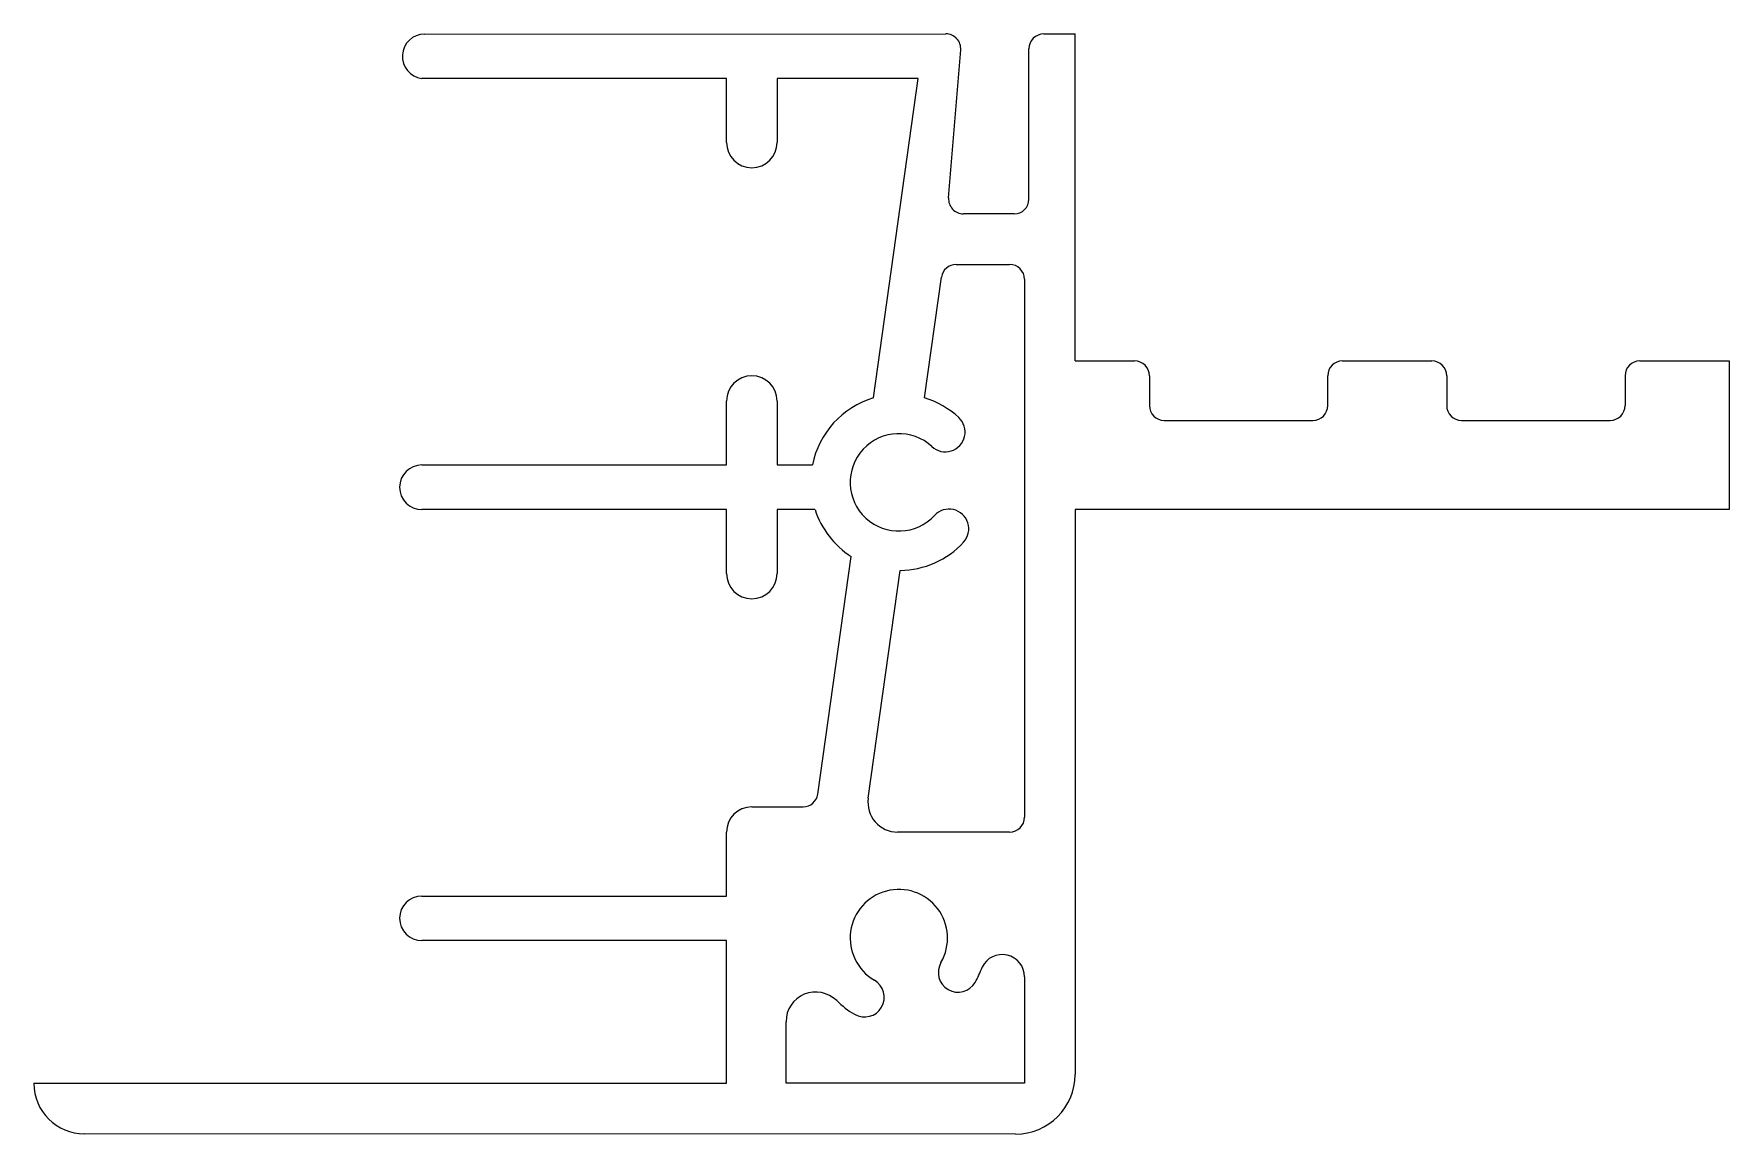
# Model space of a CAD drawing. Extents: x 888.8 to 945.8, y 551.7 to 588.7.
import ezdxf

# ---------------------------------------------------------------- set-up
doc = ezdxf.new("R2010")
doc.units = 0
doc.layers.get('0').update_dxf_attribs({"linetype": 'CONTINUOUS'})

msp = doc.modelspace()

# ---------------------------------------------------------------- linework, layer by layer
for p, q in [((901.911, 588.708), (919.446, 588.713)), ((922.74, 588.713), (923.791, 588.713)), ((923.791, 577.713), (923.791, 588.713)), ((919.537, 583.199), (919.944, 588.173)), ((922.24, 583.158), (922.24, 588.213)), ((912.068, 587.213), (901.818, 587.213)), ((912.068, 585.063), (912.068, 587.213)), ((918.518, 587.208), (913.768, 587.208)), ((913.768, 587.208), (913.768, 585.063)), ((917.009, 576.469), (918.518, 587.208)), ((921.74, 582.658), (920.036, 582.658)), ((918.726, 576.475), (919.296, 580.528)), ((919.791, 580.958), (921.59, 580.958)), ((922.09, 580.458), (922.09, 562.363)), ((923.791, 577.713), (925.791, 577.713)), ((932.791, 577.713), (935.791, 577.713)), ((942.791, 577.713), (945.791, 577.713)), ((945.791, 577.713), (945.791, 572.713)), ((926.291, 577.213), (926.291, 576.213)), ((932.291, 576.213), (932.291, 577.213)), ((936.291, 577.213), (936.291, 576.213)), ((942.291, 577.213), (942.291, 576.213)), ((912.068, 574.213), (912.068, 576.363)), ((913.768, 576.363), (913.768, 574.213)), ((926.791, 575.713), (931.791, 575.713)), ((936.791, 575.713), (941.791, 575.713)), ((901.818, 574.213), (912.068, 574.213)), ((913.768, 574.213), (914.956, 574.213)), ((912.068, 572.713), (901.818, 572.713)), ((912.068, 570.563), (912.068, 572.713)), ((913.768, 572.713), (913.768, 570.563)), ((915.042, 572.713), (913.768, 572.713)), ((923.791, 572.713), (923.791, 553.704)), ((945.791, 572.713), (923.791, 572.713)), ((915.136, 563.144), (916.259, 571.134)), ((916.833, 563.003), (917.909, 570.663)), ((912.918, 562.713), (914.641, 562.713)), ((912.068, 559.713), (912.068, 561.863)), ((921.59, 561.863), (917.823, 561.863)), ((901.818, 559.713), (912.068, 559.713)), ((912.068, 558.213), (901.818, 558.213)), ((912.068, 553.413), (912.068, 558.213)), ((922.09, 556.994), (922.09, 553.413)), ((914.068, 553.413), (914.068, 555.485)), ((888.768, 553.413), (912.068, 553.413)), ((922.09, 553.413), (914.068, 553.413)), ((921.791, 551.704), (890.468, 551.713))]:
    msp.add_line(p, q)
for centre, radius, start, end in [((901.911, 587.958), 0.75, 90, 262.912), ((919.446, 588.213), 0.5, 355.3222, 90), ((922.74, 588.213), 0.5, 90, 180), ((912.918, 585.063), 0.85, 180, 360), ((920.036, 583.158), 0.5, 175.3222, 270), ((921.74, 583.158), 0.5, 270, 360), ((919.791, 580.458), 0.5, 90, 172), ((921.59, 580.458), 0.5, 360, 90), ((925.791, 577.213), 0.5, 360, 90), ((932.791, 577.213), 0.5, 90, 180), ((935.791, 577.213), 0.5, 360, 90), ((942.791, 577.213), 0.5, 90, 180), ((912.918, 576.363), 0.85, 360, 180), ((917.864, 573.629), 2.966, 106.7552, 168.6374), ((917.793, 573.539), 3.081, 47.3754, 72.3582), ((926.791, 576.213), 0.5, 180, 270), ((931.791, 576.213), 0.5, 270, 360), ((936.791, 576.213), 0.5, 180, 270), ((941.791, 576.213), 0.5, 270, 360), ((919.428, 575.319), 0.664, 227.2138, 47.2138), ((917.864, 573.629), 1.638, 47.214, 317.2134), ((901.818, 573.463), 0.75, 90, 270), ((917.864, 573.629), 2.966, 197.978, 237.2448), ((919.553, 572.065), 0.664, 317.2138, 137.2138), ((917.864, 573.629), 2.966, 270.8791, 317.2141), ((912.918, 570.563), 0.85, 180, 360), ((914.641, 563.213), 0.5, 270, 352), ((917.823, 562.863), 1, 172, 270), ((912.918, 561.863), 0.85, 90, 180), ((921.59, 562.363), 0.5, 270, 360), ((901.818, 558.963), 0.75, 90, 270), ((917.864, 558.298), 1.638, 329.8479, 239.8479), ((921.34, 556.994), 0.75, 359.9999, 154.4566), ((919.855, 557.142), 0.664, 149.848, 329.8468), ((917.864, 558.298), 2.966, 329.8479, 340.6889), ((916.708, 556.308), 0.664, 239.8482, 59.8472), ((915.068, 555.485), 1, 45.1872, 180), ((917.864, 558.298), 2.966, 225.1872, 239.8479), ((921.791, 553.704), 2, 270, 360), ((890.468, 553.413), 1.7, 180, 270)]:
    msp.add_arc(centre, radius, start, end)

doc.saveas('drawing.dxf')
